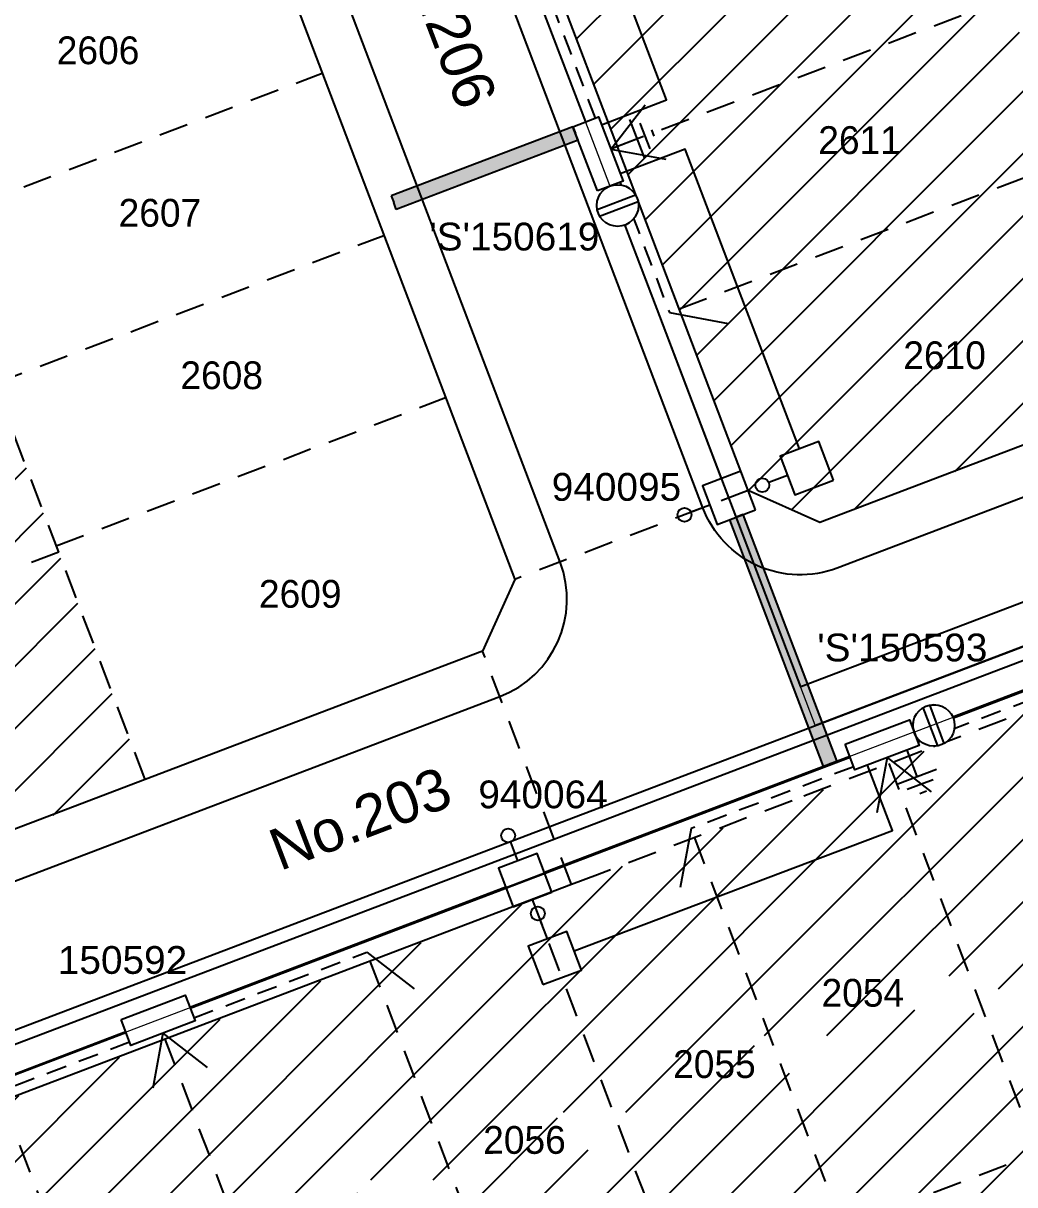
# Model space of a CAD drawing. Header units: metres. Extents: x 303798 to 304438, y 6274082 to 6274908.
# Drawn here: x 304140.5 to 304211.9, y 6274351.7 to 6274435.4 of the extents above; entities that cross this region are included whole.
import ezdxf
from ezdxf.enums import TextEntityAlignment as Align

# ---------------------------------------------------------------- set-up
doc = ezdxf.new("R2010")
doc.units = ezdxf.units.M
doc.header["$LTSCALE"] = 0.7
doc.linetypes.add('Cable Exist OH', pattern=[1, 1, 0])
doc.linetypes.add('Dash', pattern=[5, 3, -2])
doc.layers.get('0').update_dxf_attribs({"color": 6})
for name, color, linetype in [('_User Miscellaneous11', 7, 'Continuous'), ('_User Miscellaneous4', 7, 'Continuous'), ('_User Miscellaneous7', 150, 'Continuous'), ('_User Miscellaneous8', 7, 'Continuous'), ('Cadastre Developer_SP_NEW', 4, 'Continuous'), ('Cadastre Roads_SP_NEW', 8, 'Continuous'), ('Duct_SP_NEW', 2, 'Continuous'), ('Equip_LV_NEW', 5, 'Continuous'), ('Mains_HV_NEW_V17', 2, 'Continuous'), ('Mains_LV_NEW_R6', 2, 'Continuous'), ('Mains_LV_NEW_T84', 2, 'Continuous'), ('Services_SP_NEW_UG', 2, 'Continuous'), ('SupportsUG_SP_LV_NEW', 2, 'Continuous'), ('SupportsUG_SP_LV_SL_NEW', 2, 'Continuous'), ('Trench_SP_NEW', 2, 'Continuous')]:
    doc.layers.add(name, color=color, linetype=linetype)
doc.layers.add('_User Miscellaneous5', color=7, linetype='Continuous', lineweight=35)
doc.layers.add('_User Notes', color=7, linetype='Continuous', plot=False)
doc.styles.add('ARIAL', font='arial.ttf', dxfattribs={"height": 2})
doc.styles.add('Dot', font='dotfont.shx', dxfattribs={"height": 2})
doc.styles.add('POLE_LABEL', font='arial.ttf')
doc.styles.add('SL_LABEL', font='arial.ttf')
doc.styles.get("Standard").update_dxf_attribs({"font": 'arial.ttf'})
doc.styles.add('style1', font='iso3098b.shx')
doc.linetypes.add('Cable New UG', pattern='A,8,-1,["x",style1,S=3.5,R=0,X=0.35,Y=-1],-3.5', length=12.5)
doc.linetypes.add('Cable Z', pattern='A,8,-1,["Z",Standard,S=2.5,R=0,X=0.35,Y=-1.25],-3.5', length=12.5)
doc.linetypes.add('IE Trench HV', pattern='A,8,-2,["/",style1,S=2.5,R=0,X=0.1,Y=-1],-4.5', length=14.5)

# ---------------------------------------------------------------- blocks, each defined once
blk = doc.blocks.new('*U49')
at = {"lineweight": -3}
blk.add_lwpolyline([(-2.475, 2.49), (2.475, 2.49), (2.475, 0.51), (-2.475, 0.51)], close=True, dxfattribs=at)
for tag, flags, p in [('STREET_CODE', 9, (1.5, 3.5)), ('OWNED_BY', 9, (1.5, 3.3)), ('OPERATED_BY', 9, (1.5, 3.1)), ('STATE', 9, (1.5, 2.7)), ('SUPPORT_TYPE', 9, (1.5, 2.5)), ('MAINTAINED_BY', 9, (1.5, 2.9)), ('SUBURB', 9, (1.5, 1.7)), ('USAGE', 9, (1.5, 2.3)), ('LEGEND', 9, (1.5, 2.1)), ('PARENT', 9, (1.5, 1.9)), ('Z', 1, (1.5, 0.9)), ('STREETNAME', 9, (1.5, 1.5)), ('LOCATION', 9, (1.5, 1.3)), ('NOTES', 9, (1.5, 1.1))]:
    blk.add_attdef(tag, text='', height=0.2, dxfattribs=dict(flags=flags)).set_placement(p, align=Align.MIDDLE_LEFT)
at = {"layer": '_User Miscellaneous4', "style": 'ARIAL', "flags": 8}
blk.add_attdef('ASSET_NUM', text='', height=2, dxfattribs=at).set_placement((2, 5.5), align=Align.MIDDLE_LEFT)
blk = doc.blocks.new('A$C1B2C29DD')
at = {"layer": 'Services_SP_NEW_UG', "color": 2, "flags": 128}
for points in [[(0, 0), (-2.1, 3.444)], [(0, 0), (2.1, 3.444)]]:
    blk.add_lwpolyline(points, dxfattribs=at)
blk = doc.blocks.new('*U169')
at = {"layer": 'Services_SP_NEW_UG', "color": 2, "flags": 128}
blk.add_lwpolyline([(-15.798, -0.75), (-18.044, 2.934)], dxfattribs=at)
at = {"layer": 'Services_SP_NEW_UG', "color": 2, "linetype": 'Dash', "ltscale": 0.7, "flags": 128}
blk.add_lwpolyline([(-2.473, -0.75), (-15.798, -0.75)], dxfattribs=at)
blk = doc.blocks.new('*U168')
at = {"layer": 'Services_SP_NEW_UG', "color": 2, "flags": 128}
blk.add_lwpolyline([(-12.498, -0.75), (-14.744, 2.934)], dxfattribs=at)
at = {"layer": 'Services_SP_NEW_UG', "color": 2, "linetype": 'Dash', "ltscale": 0.7, "flags": 128}
blk.add_lwpolyline([(-2.473, -0.75), (-12.498, -0.75)], dxfattribs=at)
blk = doc.blocks.new('*U50')
at = {"layer": '_User Miscellaneous7', "lineweight": -3}
blk.add_lwpolyline([(0, -3.03), (0, -1.58)], dxfattribs=at)
blk.add_lwpolyline([(-1.485, -6), (1.485, -6), (1.485, -3.03), (-1.485, -3.03)], close=True, dxfattribs=at)
blk.add_circle((0, -1.08), 0.5, dxfattribs=at)
at = {"layer": '_User Miscellaneous8', "color": 2, "lineweight": -3}
blk.add_lwpolyline([(-1.485, 0), (1.485, 0), (1.485, 2.97), (-1.485, 2.97)], close=True, dxfattribs=at)
at = {"style": 'POLE_LABEL', "flags": 9}
blk.add_attdef('STRUCTURE_PLANT_NUMBER', text='', height=0.2, dxfattribs=at).set_placement((1.641, 1.727), align=Align.MIDDLE_LEFT)
for tag, flags, p in [('STREET_CODE', 9, (1.641, 1.485)), ('OWNED_BY', 9, (1.641, 1.085)), ('OPERATED_BY', 9, (1.641, 0.885)), ('COLUMN_TYPE', 9, (1.641, 1.285)), ('STATE', 9, (1.641, 0.485)), ('USAGE', 9, (1.641, 0.285)), ('MAINTAINED_BY', 9, (1.641, 0.685)), ('LEGEND', 9, (1.641, 0.085)), ('SUBURB', 9, (1.641, -0.315)), ('STREETNAME', 9, (1.641, -0.515)), ('PARENT', 9, (1.641, -0.115)), ('LOCATION', 9, (1.641, -0.715)), ('NOTES', 9, (1.641, -0.915)), ('Z', 1, (1.641, -1.315)), ('LABEL_ALIGNMENT', 9, (1.641, -1.115))]:
    blk.add_attdef(tag, text='', height=0.2, dxfattribs=dict(flags=flags)).set_placement(p, align=Align.MIDDLE_LEFT)
at = {"layer": '_User Miscellaneous5', "style": 'ARIAL', "flags": 8}
blk.add_attdef('ASSET_NUM', text='', height=2, dxfattribs=at).set_placement((2, 3.485), align=Align.MIDDLE_LEFT)
blk = doc.blocks.new('*U51')
at = {"layer": '_User Miscellaneous8', "color": 2}
blk.add_line((0, 0), (0, 1.45), dxfattribs=at)
blk.add_circle((0, 1.95), 0.5, dxfattribs=at)
for tag, p, flags in [('Z', (0, 0), 1), ('OPERATED_BY', (0, -9.607), 9)]:
    blk.add_attdef(tag, p, '', height=0.2, dxfattribs=dict(flags=flags))
at = {"style": 'SL_LABEL', "flags": 9}
blk.add_attdef('STREET_CODE', text='', height=0.2, dxfattribs=at).set_placement((0, -0.2), align=Align.MIDDLE_LEFT)
at = {"flags": 9}
for tag, p in [('CONSTRUCTED_VOLTAGE', (0, -0.4)), ('CONTROL_TYPE', (0, -0.6)), ('LANTERN_PURPOSE', (0, -0.8)), ('OPERATING_VOLTAGE', (0, -1.4)), ('ORIENTATION', (0, -1.6)), ('LANTERN_TYPE', (0, -1)), ('NO_PHASES', (0, -1.2)), ('OWNED_BY', (0, -1.8)), ('STATE', (0, -2)), ('CEXIST', (0, -2.4)), ('CNEW', (0, -2.6)), ('USAGE', (0, -2.2)), ('CNUMBER', (0, -2.8)), ('CREMOVE', (0, -3)), ('CREPLACE', (0, -3.2)), ('LKINGHEIGHT', (0, -3.4)), ('LBRACKET', (0, -3.6)), ('LBRACKETVOCAB', (0, -3.8)), ('LCATEGORY', (0, -4)), ('LCHARGE1', (0, -4.2)), ('LCHARGE1PERCENT', (0, -4.4)), ('LCHARGE2', (0, -4.6)), ('LCHARGE2PERCENT', (0, -4.8)), ('LCHARGE3', (0, -5)), ('LCHARGE3PERCENT', (0, -5.2)), ('LEXIST', (0, -5.4)), ('LLAMP', (0, -5.6)), ('LLAMPVOCAB', (0, -5.8)), ('LMAST', (0, -6)), ('LMASTVOCAB', (0, -6.2)), ('LNEW', (0, -6.4)), ('LANTNUMBER', (0, -6.6)), ('LOUTREACH', (0, -7)), ('LOUTREACHVOCAB', (0, -7.2)), ('LRATECODE', (0, -7.4)), ('LREMOVE', (0, -7.6)), ('LREPLACE', (0, -7.8)), ('LTYPE', (0, -8)), ('LTYPEVOCAB', (0, -8.2)), ('LEGEND', (0, -8.4)), ('SUBURB', (0, -8.6)), ('STREETNAME', (0, -8.8)), ('LOCATION', (0, -9)), ('NOTES', (0, -9.2)), ('MAINTAINED_BY', (0, -9.863))]:
    blk.add_attdef(tag, text='', height=0.2, dxfattribs=at).set_placement(p, align=Align.MIDDLE_LEFT)
at = {"layer": '_User Notes', "style": 'SL_LABEL', "flags": 8}
blk.add_attdef('ASSET_NUM', text='', height=2.5, dxfattribs=at).set_placement((2, 2), align=Align.MIDDLE_LEFT)
at = {"layer": '_User Notes', "flags": 8}
blk.add_attdef('LNUMBER', text='', height=2.5, dxfattribs=at).set_placement((1.2, -2.8), align=Align.MIDDLE_LEFT)
blk = doc.blocks.new('*U146')
at = {"layer": 'Services_SP_NEW_UG', "color": 2, "flags": 128}
blk.add_lwpolyline([(-14.998, -0.75), (-17.244, 2.934)], dxfattribs=at)
at = {"layer": 'Services_SP_NEW_UG', "color": 2, "linetype": 'Dash', "ltscale": 0.7, "flags": 128}
blk.add_lwpolyline([(-2.473, -0.75), (-14.998, -0.75)], dxfattribs=at)
blk = doc.blocks.new('*U145')
at = {"layer": 'Services_SP_NEW_UG', "color": 2, "flags": 128}
blk.add_lwpolyline([(-14.998, -0.75), (-17.244, 2.934)], dxfattribs=at)
at = {"layer": 'Services_SP_NEW_UG', "color": 2, "linetype": 'Dash', "ltscale": 0.7, "flags": 128}
blk.add_lwpolyline([(-2.473, -0.75), (-14.998, -0.75)], dxfattribs=at)
blk = doc.blocks.new('*U170')
at = {"layer": 'Services_SP_NEW_UG', "color": 2, "flags": 128}
blk.add_lwpolyline([(-12.5, -0.75), (-14.747, 2.934)], dxfattribs=at)
at = {"layer": 'Services_SP_NEW_UG', "color": 2, "linetype": 'Dash', "ltscale": 0.7, "flags": 128}
blk.add_lwpolyline([(-2.473, -0.75), (-12.5, -0.75)], dxfattribs=at)
blk = doc.blocks.new('*U171')
at = {"layer": 'Services_SP_NEW_UG', "color": 2, "flags": 128}
blk.add_lwpolyline([(12.457, -0.75), (14.704, 2.934)], dxfattribs=at)
at = {"layer": 'Services_SP_NEW_UG', "color": 2, "linetype": 'Dash', "ltscale": 0.7, "flags": 128}
blk.add_lwpolyline([(2.473, -0.75), (12.457, -0.75)], dxfattribs=at)
blk = doc.blocks.new('*U100')
blk.add_wipeout([(-1.056, -0.443), (-1.18, -0.584), (-1.286, -0.739), (-1.371, -0.906), (-1.435, -1.083), (-1.476, -1.266), (-1.493, -1.453), (-1.487, -1.64), (-1.458, -1.826), (-1.406, -2.006), (-1.331, -2.178), (-1.236, -2.339), (-1.121, -2.488), (-0.988, -2.62), (-0.84, -2.735), (-0.679, -2.831), (-0.506, -2.906), (-0.326, -2.958), (-0.141, -2.987), (0.047, -2.993), (0.233, -2.976), (0.416, -2.935), (0.593, -2.871), (0.76, -2.786), (0.915, -2.681), (1.056, -2.557), (1.18, -2.416), (1.286, -2.261), (1.371, -2.094), (1.435, -1.917), (1.476, -1.734), (1.493, -1.547), (1.487, -1.36), (1.458, -1.174), (1.406, -0.994), (1.331, -0.822), (1.236, -0.661), (1.121, -0.512), (0.988, -0.38), (0.84, -0.265), (0.679, -0.169), (0.506, -0.094), (0.326, -0.042), (0.141, -0.013), (-0.047, -0.007), (-0.233, -0.024), (-0.416, -0.065), (-0.593, -0.129), (-0.76, -0.214), (-0.915, -0.319)])
for p, q in [((-1.479, -1.25), (1.479, -1.25)), ((-1.479, -1.75), (1.479, -1.75))]:
    blk.add_line(p, q)
blk.add_circle((0, -1.5), 1.5)
for tag, flags, p in [('ACTUAL_STATUS', 9, (1.5, 0)), ('OPERATING_VOLTAGE', 9, (1.5, -0.6)), ('ORIENTATION', 9, (1.5, -0.8)), ('CONSTRUCTED_VOLTAGE', 9, (1.5, -0.2)), ('NO_PHASES', 9, (1.5, -0.4)), ('STATE', 9, (1.5, -1)), ('SWITCH_TYPE', 9, (1.5, -1.2)), ('USAGE', 9, (1.5, -1.4)), ('NOTES', 9, (1.5, -1.6)), ('TYPE', 9, (1.5, -2.6)), ('OWNED_BY', 9, (1.5, -1.8)), ('OPERATED_BY', 9, (1.5, -2)), ('MAINTAINED_BY', 9, (1.5, -2.2)), ('NUMBER_OF_PHASES', 9, (1.5, -2.4)), ('Z', 1, (1.5, -2.8))]:
    blk.add_attdef(tag, text='', height=0.2, dxfattribs=dict(flags=flags)).set_placement(p, align=Align.MIDDLE_LEFT)
blk = doc.blocks.new('Earth')
for p, q in [((0, -2.044), (0, 0)), ((-1.5, -2.044), (1.5, -2.044)), ((-1, -2.644), (1, -2.644)), ((-0.25, -3.244), (0.25, -3.244))]:
    blk.add_line(p, q)

msp = doc.modelspace()

# ---------------------------------------------------------------- hatches: boundary and pattern name
at = {"layer": '_User Miscellaneous11'}
h = msp.add_hatch(dxfattribs=at)
h.set_pattern_fill('ANSI31', color=3)
h.paths.add_polyline_path([(304173.998, 6274535.284), (304149.697, 6274526.039), (304147.381, 6274520.879), (304192.717, 6274401.711), (304197.877, 6274399.395), (304222.178, 6274408.64)])
h.paths.add_polyline_path([(304156.204, 6274514.408), (304162.304, 6274514.408), (304162.304, 6274517.108), (304156.204, 6274517.108)], flags=24)
h.paths.add_polyline_path([(304169.804, 6274519.958), (304175.864, 6274519.958), (304175.864, 6274522.658), (304169.804, 6274522.658)], flags=24)
h.paths.add_polyline_path([(304173.199, 6274486.508), (304179.279, 6274486.508), (304179.279, 6274489.208), (304173.199, 6274489.208)], flags=24)
h.paths.add_polyline_path([(304168.754, 6274498.208), (304174.854, 6274498.208), (304174.854, 6274500.908), (304168.754, 6274500.908)], flags=24)
h.paths.add_polyline_path([(304182.867, 6274463.236), (304188.967, 6274463.236), (304188.967, 6274465.936), (304182.867, 6274465.936)], flags=24)
h.paths.add_polyline_path([(304177.652, 6274474.808), (304183.732, 6274474.808), (304183.732, 6274477.508), (304177.652, 6274477.508)], flags=24)
h.paths.add_polyline_path([(304192.5, 6274437.113), (304198.6, 6274437.113), (304198.6, 6274439.813), (304192.5, 6274439.813)], flags=24)
h.paths.add_polyline_path([(304187.404, 6274449.108), (304193.424, 6274449.108), (304193.424, 6274451.808), (304187.404, 6274451.808)], flags=24)
h.paths.add_polyline_path([(304203.532, 6274410.099), (304209.632, 6274410.099), (304209.632, 6274412.799), (304203.532, 6274412.799)], flags=24)
h.paths.add_polyline_path([(304197.409, 6274425.592), (304202.909, 6274425.592), (304202.909, 6274428.292), (304197.409, 6274428.292)], flags=24)
h = msp.add_hatch(dxfattribs=at)
h.set_pattern_fill('ANSI31', color=3)
h.set_pattern_definition([(45, (-0.0158, -0.2443), (-2.2450640303, 2.2450640303), [])])
edge = h.paths.add_edge_path()
edge.add_line((303912.664, 6274333.713), (303908.744, 6274326.184))
edge.add_line((303908.744, 6274326.184), (303902.001, 6274324.058))
edge.add_line((303902.001, 6274324.058), (303873.59, 6274338.848))
edge.add_line((303873.59, 6274338.848), (303896.175, 6274382.233))
edge.add_line((303896.175, 6274382.233), (303922.731, 6274406.603))
edge.add_line((303922.731, 6274406.603), (303946.225, 6274419.195))
edge.add_line((303946.225, 6274419.195), (304110.895, 6274481.802))
edge.add_line((304110.895, 6274481.802), (304149.276, 6274380.852))
edge.add_line((304149.276, 6274380.852), (304125.907, 6274371.968))
edge.add_line((304125.907, 6274371.968), (304119.457, 6274374.864))
edge.add_line((304119.457, 6274374.864), (304093.514, 6274443.099))
edge.add_line((304093.514, 6274443.099), (303992.408, 6274404.659))
edge.add_arc((304045.715, 6274264.45), 150, 110.81667, 152.5)
h.paths.add_polyline_path([(304129.029, 6274382.011), (304135.709, 6274382.011), (304135.709, 6274384.711), (304129.029, 6274384.711)], flags=24)
h.paths.add_polyline_path([(304123.729, 6274397.111), (304130.429, 6274397.111), (304130.429, 6274399.811), (304123.729, 6274399.811)], flags=24)
h.paths.add_polyline_path([(304119.843, 6274408.752), (304126.453, 6274408.752), (304126.453, 6274411.422), (304119.843, 6274411.422)], flags=24)
h.paths.add_polyline_path([(304115.131, 6274420.484), (304121.821, 6274420.484), (304121.821, 6274423.154), (304115.131, 6274423.154)], flags=24)
h.paths.add_polyline_path([(304111.939, 6274432.681), (304118.039, 6274432.681), (304118.039, 6274435.381), (304111.939, 6274435.381)], flags=24)
h.paths.add_polyline_path([(304106.247, 6274443.852), (304112.937, 6274443.852), (304112.937, 6274446.522), (304106.247, 6274446.522)], flags=24)
h.paths.add_polyline_path([(304101.132, 6274454.865), (304107.232, 6274454.865), (304107.232, 6274457.565), (304101.132, 6274457.565)], flags=24)
h.paths.add_polyline_path([(304094.859, 6274466.503), (304100.919, 6274466.503), (304100.919, 6274469.203), (304094.859, 6274469.203)], flags=24)
h.paths.add_polyline_path([(304075.085, 6274451.551), (304081.185, 6274451.551), (304081.185, 6274454.251), (304075.085, 6274454.251)], flags=24)
h.paths.add_polyline_path([(304064.433, 6274447.314), (304070.513, 6274447.314), (304070.513, 6274450.014), (304064.433, 6274450.014)], flags=24)
h.paths.add_polyline_path([(304055.086, 6274443.76), (304061.166, 6274443.76), (304061.166, 6274446.46), (304055.086, 6274446.46)], flags=24)
h.paths.add_polyline_path([(304044.204, 6274439.867), (304050.304, 6274439.867), (304050.304, 6274442.567), (304044.204, 6274442.567)], flags=24)
h.paths.add_polyline_path([(304032.026, 6274435.06), (304038.046, 6274435.06), (304038.046, 6274437.76), (304032.026, 6274437.76)], flags=24)
h.paths.add_polyline_path([(304018.579, 6274430.16), (304024.679, 6274430.16), (304024.679, 6274432.86), (304018.579, 6274432.86)], flags=24)
h.paths.add_polyline_path([(304006.752, 6274425.717), (304012.252, 6274425.717), (304012.252, 6274428.417), (304006.752, 6274428.417)], flags=24)
h.paths.add_polyline_path([(303994.374, 6274420.844), (304000.474, 6274420.844), (304000.474, 6274423.544), (303994.374, 6274423.544)], flags=24)
h.paths.add_polyline_path([(303980.758, 6274415.158), (303987.448, 6274415.158), (303987.448, 6274417.828), (303980.758, 6274417.828)], flags=24)
h.paths.add_polyline_path([(303966.737, 6274410.188), (303973.387, 6274410.188), (303973.387, 6274412.858), (303966.737, 6274412.858)], flags=24)
h.paths.add_polyline_path([(303952.38, 6274402.393), (303959.08, 6274402.393), (303959.08, 6274405.093), (303952.38, 6274405.093)], flags=24)
h.paths.add_polyline_path([(303938.193, 6274393.624), (303944.863, 6274393.624), (303944.863, 6274396.294), (303938.193, 6274396.294)], flags=24)
h.paths.add_polyline_path([(303926.474, 6274384.033), (303933.154, 6274384.033), (303933.154, 6274386.733), (303926.474, 6274386.733)], flags=24)
h.paths.add_polyline_path([(303914.909, 6274374.119), (303921.609, 6274374.119), (303921.609, 6274376.819), (303914.909, 6274376.819)], flags=24)
h.paths.add_polyline_path([(303904.736, 6274362.295), (303911.346, 6274362.295), (303911.346, 6274364.965), (303904.736, 6274364.965)], flags=24)
h.paths.add_polyline_path([(303884.107, 6274347.154), (303890.207, 6274347.154), (303890.207, 6274349.854), (303884.107, 6274349.854)], flags=24)
h.paths.add_polyline_path([(303899.583, 6274338.669), (303906.273, 6274338.669), (303906.273, 6274341.339), (303899.583, 6274341.339)], flags=24)
h = msp.add_hatch(color=256, dxfattribs=at)
h.dxf.hatch_style = 1
h.paths.add_polyline_path([(304180.457, 6274426.936), (304180.087, 6274427.908), (304166.993, 6274422.926), (304167.363, 6274421.954)])
h = msp.add_hatch(dxfattribs=at)
h.set_pattern_fill('ANSI31', color=3)
h.paths.add_polyline_path([(304149.543, 6274344.022), (304156.243, 6274344.022), (304156.243, 6274346.722), (304149.543, 6274346.722)], flags=16)
h.paths.add_polyline_path([(304135.449, 6274338.564), (304141.549, 6274338.564), (304141.549, 6274341.264), (304135.449, 6274341.264)], flags=16)
h.paths.add_polyline_path([(304121.971, 6274333.36), (304128.671, 6274333.36), (304128.671, 6274336.06), (304121.971, 6274336.06)], flags=16)
h.paths.add_polyline_path([(304106.782, 6274328.03), (304113.402, 6274328.03), (304113.402, 6274330.73), (304106.782, 6274330.73)], flags=16)
h.paths.add_polyline_path([(304093.459, 6274322.699), (304100.159, 6274322.699), (304100.159, 6274325.399), (304093.459, 6274325.399)], flags=16)
h.paths.add_polyline_path([(304079.438, 6274317.368), (304086.118, 6274317.368), (304086.118, 6274320.068), (304079.438, 6274320.068)], flags=16)
h.paths.add_polyline_path([(304066.96, 6274312.131), (304073.64, 6274312.131), (304073.64, 6274314.831), (304066.96, 6274314.831)], flags=16)
h.paths.add_polyline_path([(304054.764, 6274308.106), (304061.464, 6274308.106), (304061.464, 6274310.806), (304054.764, 6274310.806)], flags=16)
h.paths.add_polyline_path([(304043.026, 6274303.59), (304049.686, 6274303.59), (304049.686, 6274306.29), (304043.026, 6274306.29)], flags=16)
h.paths.add_polyline_path([(304029.985, 6274298.735), (304036.685, 6274298.735), (304036.685, 6274301.435), (304029.985, 6274301.435)], flags=16)
h.paths.add_polyline_path([(304005.335, 6274287.526), (304012.025, 6274287.526), (304012.025, 6274290.196), (304005.335, 6274290.196)], flags=16)
h.paths.add_polyline_path([(304017.588, 6274276.631), (304023.688, 6274276.631), (304023.688, 6274279.331), (304017.588, 6274279.331)], flags=16)
h.paths.add_polyline_path([(304028.681, 6274270.864), (304035.371, 6274270.864), (304035.371, 6274273.534), (304028.681, 6274273.534)], flags=16)
h.paths.add_polyline_path([(304039.768, 6274265.092), (304046.378, 6274265.092), (304046.378, 6274267.762), (304039.768, 6274267.762)], flags=16)
h.paths.add_polyline_path([(304054.299, 6274258.337), (304060.999, 6274258.337), (304060.999, 6274261.037), (304054.299, 6274261.037)], flags=16)
h.paths.add_polyline_path([(304064.144, 6274281.604), (304070.824, 6274281.604), (304070.824, 6274284.304), (304064.144, 6274284.304)], flags=16)
h.paths.add_polyline_path([(304082.487, 6274288.141), (304089.157, 6274288.141), (304089.157, 6274290.811), (304082.487, 6274290.811)], flags=16)
h.paths.add_polyline_path([(304095.663, 6274292.898), (304102.363, 6274292.898), (304102.363, 6274295.598), (304095.663, 6274295.598)], flags=16)
h.paths.add_polyline_path([(304106.652, 6274296.554), (304113.302, 6274296.554), (304113.302, 6274299.224), (304106.652, 6274299.224)], flags=16)
h.paths.add_polyline_path([(304117.063, 6274301.058), (304123.753, 6274301.058), (304123.753, 6274303.728), (304117.063, 6274303.728)], flags=16)
h.paths.add_polyline_path([(304129.994, 6274306.596), (304136.694, 6274306.596), (304136.694, 6274309.296), (304129.994, 6274309.296)], flags=16)
h.paths.add_polyline_path([(304145.576, 6274312.444), (304151.676, 6274312.444), (304151.676, 6274315.144), (304145.576, 6274315.144)], flags=16)
h.paths.add_polyline_path([(304159.597, 6274317.775), (304166.297, 6274317.775), (304166.297, 6274320.475), (304159.597, 6274320.475)], flags=16)
h.paths.add_polyline_path([(304173.618, 6274323.106), (304180.238, 6274323.106), (304180.238, 6274325.806), (304173.618, 6274325.806)], flags=16)
h.paths.add_polyline_path([(304187.638, 6274328.436), (304194.338, 6274328.436), (304194.338, 6274331.136), (304187.638, 6274331.136)], flags=16)
h.paths.add_polyline_path([(304201.659, 6274333.767), (304208.339, 6274333.767), (304208.339, 6274336.467), (304201.659, 6274336.467)], flags=16)
h.paths.add_polyline_path([(304222.17, 6274346.576), (304228.85, 6274346.576), (304228.85, 6274349.276), (304222.17, 6274349.276)], flags=16)
h.paths.add_polyline_path([(304231.187, 6274332.337), (304237.887, 6274332.337), (304237.887, 6274335.037), (304231.187, 6274335.037)], flags=16)
h.paths.add_polyline_path([(304236.517, 6274318.316), (304243.177, 6274318.316), (304243.177, 6274321.016), (304236.517, 6274321.016)], flags=16)
h.paths.add_polyline_path([(304241.848, 6274304.295), (304248.548, 6274304.295), (304248.548, 6274306.995), (304241.848, 6274306.995)], flags=16)
h.paths.add_polyline_path([(304248.067, 6274287.312), (304254.757, 6274287.312), (304254.757, 6274289.982), (304248.067, 6274289.982)], flags=16)
h.paths.add_polyline_path([(304237.495, 6274272.862), (304243.595, 6274272.862), (304243.595, 6274275.562), (304237.495, 6274275.562)], flags=16)
h.paths.add_polyline_path([(304230.393, 6274259.386), (304237.083, 6274259.386), (304237.083, 6274262.056), (304230.393, 6274262.056)], flags=16)
h.paths.add_polyline_path([(304223.659, 6274246.459), (304230.269, 6274246.459), (304230.269, 6274249.129), (304223.659, 6274249.129)], flags=16)
h.paths.add_polyline_path([(304216.724, 6274233.151), (304223.424, 6274233.151), (304223.424, 6274235.851), (304216.724, 6274235.851)], flags=16)
h.paths.add_polyline_path([(304209.794, 6274219.848), (304216.474, 6274219.848), (304216.474, 6274222.548), (304209.794, 6274222.548)], flags=16)
h.paths.add_polyline_path([(304202.869, 6274206.55), (304209.539, 6274206.55), (304209.539, 6274209.22), (304202.869, 6274209.22)], flags=16)
h.paths.add_polyline_path([(304195.934, 6274193.242), (304202.634, 6274193.242), (304202.634, 6274195.942), (304195.934, 6274195.942)], flags=16)
h.paths.add_polyline_path([(304189.009, 6274179.943), (304195.659, 6274179.943), (304195.659, 6274182.613), (304189.009, 6274182.613)], flags=16)
h.paths.add_polyline_path([(304173.544, 6274161.631), (304180.234, 6274161.631), (304180.234, 6274164.301), (304173.544, 6274164.301)], flags=16)
h.paths.add_polyline_path([(304186.476, 6274154.888), (304192.556, 6274154.888), (304192.556, 6274157.588), (304186.476, 6274157.588)], flags=16)
h.paths.add_polyline_path([(304197.602, 6274149.472), (304204.252, 6274149.472), (304204.252, 6274152.142), (304197.602, 6274152.142)], flags=16)
h.paths.add_polyline_path([(304211.188, 6274143.356), (304217.758, 6274143.356), (304217.758, 6274146.026), (304211.188, 6274146.026)], flags=16)
edge = h.paths.add_edge_path()
edge.add_line((304251.949, 6274400.631), (304153.803, 6274363.316))
edge.add_line((304153.803, 6274363.316), (304026.525, 6274314.925))
edge.add_arc((304045.715, 6274264.45), 54, 110.81667, 152.5)
edge.add_line((303997.817, 6274289.385), (303993.897, 6274281.856))
edge.add_line((303993.897, 6274281.856), (303996.024, 6274275.112))
edge.add_line((303996.024, 6274275.112), (304056.136, 6274243.868))
edge.add_line((304056.136, 6274243.868), (304061.531, 6274245.57))
edge.add_line((304061.531, 6274245.57), (304066.652, 6274255.429))
edge.add_arc((304101.246, 6274237.42), 39, 110.81667, 152.5, ccw=False)
edge.add_line((304087.386, 6274273.875), (304221.862, 6274325.002))
edge.add_line((304221.862, 6274325.002), (304234.047, 6274292.952))
edge.add_line((304234.047, 6274292.952), (304164.232, 6274158.907))
edge.add_line((304164.232, 6274158.907), (304165.693, 6274153.115))
edge.add_line((304165.693, 6274153.115), (304210.701, 6274129.063))
edge.add_line((304210.701, 6274129.063), (304217.445, 6274131.187))
edge.add_line((304217.445, 6274131.187), (304228.993, 6274153.36))
edge.add_line((304228.993, 6274153.36), (304202.387, 6274167.22))
edge.add_line((304202.387, 6274167.22), (304266.872, 6274291.032))
edge.add_line((304266.872, 6274291.032), (304239.242, 6274363.705))
edge.add_line((304239.242, 6274363.705), (304267.284, 6274374.366))
edge.add_line((304267.284, 6274374.366), (304258.399, 6274397.734))
edge.add_line((304258.399, 6274397.734), (304251.949, 6274400.631))
h.paths.add_polyline_path([(304164.6, 6274349.36), (304170.7, 6274349.36), (304170.7, 6274352.06), (304164.6, 6274352.06)], flags=16)
h.paths.add_polyline_path([(304178.982, 6274354.24), (304184.482, 6274354.24), (304184.482, 6274356.94), (304178.982, 6274356.94)], flags=16)
h.paths.add_polyline_path([(304204.718, 6274364.068), (304210.738, 6274364.068), (304210.738, 6274366.768), (304204.718, 6274366.768)], flags=16)
h.paths.add_polyline_path([(304214.649, 6274367.843), (304220.749, 6274367.843), (304220.749, 6274370.543), (304214.649, 6274370.543)], flags=16)
h.paths.add_polyline_path([(304193.173, 6274359.756), (304199.273, 6274359.756), (304199.273, 6274362.456), (304193.173, 6274362.456)], flags=16)
h.paths.add_polyline_path([(304250.826, 6274381.617), (304256.926, 6274381.617), (304256.926, 6274384.317), (304250.826, 6274384.317)], flags=16)
h.paths.add_polyline_path([(304237.416, 6274376.168), (304243.496, 6274376.168), (304243.496, 6274378.868), (304237.416, 6274378.868)], flags=16)
h.paths.add_polyline_path([(304226.098, 6274371.754), (304232.178, 6274371.754), (304232.178, 6274374.454), (304226.098, 6274374.454)], flags=16)
h.paths.add_polyline_path([(304111.708, 6274318.456), (304139.562, 6274318.456), (304139.562, 6274329.314), (304111.708, 6274329.314)], flags=24)
h = msp.add_hatch(color=256, dxfattribs=at)
h.dxf.hatch_style = 1
h.paths.add_polyline_path([(304192.329, 6274399.975), (304191.357, 6274399.605), (304198.118, 6274381.832), (304199.09, 6274382.202)])

# ---------------------------------------------------------------- linework, layer by layer
at = {"layer": 'Cadastre Developer_SP_NEW', "color": 8, "linetype": 'Dash'}
for p, q in [((304211.333, 6274437.146), (304183.294, 6274426.479)), ((304133.986, 6274421.095), (304162.026, 6274431.762)), ((304187.739, 6274414.796), (304215.778, 6274425.463)), ((304138.431, 6274409.412), (304166.47, 6274420.079)), ((304142.875, 6274397.728), (304170.915, 6274408.396)), ((304143.053, 6274397.261), (304115.014, 6274386.594)), ((304213.543, 6274353.998), (304202.876, 6274382.038)), ((304199.523, 6274348.665), (304188.856, 6274376.704)), ((304187.84, 6274344.22), (304177.173, 6274372.259)), ((304176.157, 6274339.775), (304165.49, 6274367.815)), ((304161.39, 6274334.157), (304150.723, 6274362.197)), ((304149.707, 6274329.712), (304139.039, 6274357.752))]:
    msp.add_line(p, q, dxfattribs=at)
at = {"layer": 'Cadastre Developer_SP_NEW', "color": 8, "linetype": 'Continuous'}
msp.add_lwpolyline([(304192.717, 6274401.711), (304187.739, 6274414.796), (304183.294, 6274426.479), (304178.849, 6274438.162), (304174.405, 6274449.845), (304169.071, 6274463.865), (304164.626, 6274475.548), (304160.182, 6274487.231), (304155.737, 6274498.914), (304147.381, 6274520.879)], dxfattribs=at)
at = {"layer": 'Cadastre Developer_SP_NEW', "color": 8, "linetype": 'Continuous', "flags": 128}
for points in [[(304130.557, 6274514.478), (304175.893, 6274395.311)], [(304149.276, 6274380.905), (304124.975, 6274371.66), (304119.814, 6274373.976), (304115.014, 6274386.594), (304110.569, 6274398.277), (304106.658, 6274408.558), (304102.391, 6274419.774), (304097.057, 6274433.794), (304093.502, 6274443.14), (304088.828, 6274441.362), (304074.809, 6274436.029), (304063.126, 6274431.584), (304051.442, 6274427.139), (304037.423, 6274421.806), (304028.076, 6274418.25), (304014.057, 6274412.916), (304002.373, 6274408.472), (303992.404, 6274404.679)], [(304222.178, 6274408.64), (304197.877, 6274399.395), (304192.717, 6274401.711)], [(304175.893, 6274395.311), (304173.577, 6274390.15), (304149.276, 6274380.905)]]:
    msp.add_lwpolyline(points, dxfattribs=at)
at = {"layer": 'Cadastre Developer_SP_NEW', "color": 8, "linetype": 'Dash'}
for points in [[(304149.276, 6274380.905), (304110.874, 6274481.847)], [(304192.717, 6274401.711), (304175.893, 6274395.311)], [(304272.89, 6274359.712), (304267.285, 6274374.444), (304258.04, 6274398.744), (304252.88, 6274401.061), (304240.262, 6274396.261), (304228.579, 6274391.816), (304214.559, 6274386.482), (304205.212, 6274382.927), (304195.866, 6274379.371), (304181.846, 6274374.037), (304179.977, 6274373.326), (304173.577, 6274390.15)]]:
    msp.add_lwpolyline(points, dxfattribs=at)
at = {"layer": 'Cadastre Developer_SP_NEW', "color": 8, "linetype": 'Continuous'}
msp.add_lwpolyline([(304179.977, 6274373.326), (304150.723, 6274362.197), (304139.039, 6274357.752), (304123.431, 6274351.814), (304109.411, 6274346.48), (304097.728, 6274342.036), (304083.708, 6274336.702), (304072.025, 6274332.257), (304058.005, 6274326.924), (304046.322, 6274322.479), (304034.639, 6274318.034), (304026.539, 6274314.953, 0.029396), (304020.752, 6274312.352, 0.153683), (303997.836, 6274289.406), (303993.457, 6274280.989)], format="xyb", dxfattribs=at)
at = {"layer": 'Cadastre Developer_SP_NEW', "color": 8, "linetype": 'Dash', "flags": 128}
msp.add_lwpolyline([(304199.523, 6274348.665), (304213.543, 6274353.998)], dxfattribs=at)
at = {"layer": 'Cadastre Roads_SP_NEW', "linetype": 'Continuous'}
msp.add_lwpolyline([(304189.445, 6274400.466), (304184.467, 6274413.552), (304180.023, 6274425.235), (304175.578, 6274436.918), (304171.133, 6274448.601), (304165.8, 6274462.621), (304161.355, 6274474.304), (304156.91, 6274485.987), (304152.466, 6274497.67), (304144.11, 6274519.634, -0.414214), (304148.453, 6274529.311), (304161.071, 6274534.111), (304172.754, 6274538.556), (304184.437, 6274543), (304197.054, 6274547.801, -0.414214), (304206.731, 6274543.458)], format="xyb", dxfattribs=at)
msp.add_lwpolyline([(304179.164, 6274396.555), (304133.829, 6274515.723)], dxfattribs=at)
at = {"layer": 'Cadastre Roads_SP_NEW'}
for points in [[(304098.698, 6274419.639), (304116.543, 6274372.732, 0.414214), (304126.219, 6274368.389), (304174.821, 6274386.878, 0.414212), (304179.164, 6274396.555, 0.414212)], [(304251.051, 6274417.116, -0.141569), (304247.724, 6274414.613), (304223.423, 6274405.368), (304199.122, 6274396.123, -0.414214), (304189.445, 6274400.466), (304189.445, 6274400.466)], [(304255.785, 6274404.674, 0.141569), (304251.635, 6274404.332), (304239.017, 6274399.532), (304227.334, 6274395.087), (304213.314, 6274389.754), (304203.968, 6274386.198), (304194.622, 6274382.642), (304180.602, 6274377.308), (304025.294, 6274318.224, 0.029396), (304019.132, 6274315.455, 0.153683), (303994.731, 6274291.022), (303990.352, 6274282.605, 0.414214), (303993.543, 6274272.49), (304054.521, 6274240.763, 0.414214), (304064.636, 6274243.955), (304069.783, 6274253.848, -0.097956), (304078.393, 6274264.604, -0.060994), (304085.617, 6274269.323, -0.023282), (304088.647, 6274270.641)]]:
    msp.add_lwpolyline(points, format="xyb", dxfattribs=at)
at = {"layer": 'Duct_SP_NEW'}
for p, q in [((304180.087, 6274427.908), (304166.993, 6274422.926)), ((304180.087, 6274427.908), (304180.272, 6274427.422)), ((304180.457, 6274426.936), (304167.363, 6274421.954)), ((304180.457, 6274426.936), (304180.272, 6274427.422)), ((304166.993, 6274422.926), (304167.178, 6274422.44)), ((304167.363, 6274421.954), (304167.178, 6274422.44)), ((304192.329, 6274399.975), (304191.843, 6274399.79)), ((304192.329, 6274399.975), (304199.09, 6274382.202)), ((304191.357, 6274399.605), (304191.843, 6274399.79)), ((304191.357, 6274399.605), (304198.118, 6274381.832)), ((304198.118, 6274381.832), (304198.604, 6274382.017)), ((304199.09, 6274382.202), (304198.604, 6274382.017))]:
    msp.add_line(p, q, dxfattribs=at)
at = {"layer": 'Mains_LV_NEW_R6', "color": 2, "linetype": 'Cable Z'}
for points in [[(304182.15, 6274428.053), (304186.833, 6274429.834), (304183.055, 6274439.762), (304179.139, 6274450.058)], [(304196.394, 6274404.699), (304191.945, 6274416.396), (304188.181, 6274426.288), (304183.498, 6274424.507)], [(304180.166, 6274368.567), (304203.101, 6274377.226), (304201.309, 6274381.938)]]:
    msp.add_lwpolyline(points, dxfattribs=at)
at = {"layer": 'Mains_LV_NEW_T84', "linetype": 'Cable New UG'}
for points in [[(304181.012, 6274428.259), (304177.447, 6274437.629), (304173.003, 6274449.312), (304167.669, 6274463.332), (304167.033, 6274465.002), (304169.837, 6274466.069), (304166.693, 6274474.335), (304164.813, 6274473.621)], [(304242.794, 6274367.688), (304243.505, 6274365.818), (304247.137, 6274367.198), (304241.775, 6274381.301), (304232.047, 6274377.602), (304224.245, 6274398.122), (304196.491, 6274387.57), (304186.337, 6274414.263), (304182.772, 6274423.633)], [(304227.847, 6274361.95), (304228.57, 6274360.085), (304224.948, 6274358.681), (304219.496, 6274372.75), (304229.201, 6274376.51), (304222.35, 6274394.192), (304124.629, 6274357.039), (304114.477, 6274383.742)], [(304204.677, 6274384.263), (304220.761, 6274390.378), (304225.398, 6274378.254), (304215.615, 6274374.463), (304223.234, 6274354.8), (304233.396, 6274358.738), (304231.589, 6274363.4)], [(304152.517, 6274364.442), (304200.046, 6274382.517)], [(304099.52, 6274344.288), (304147.89, 6274362.683)]]:
    msp.add_lwpolyline(points, dxfattribs=at)
at = {"layer": 'Trench_SP_NEW', "linetype": 'IE Trench HV', "flags": 128}
for points in [[(304181.012, 6274428.259), (304177.447, 6274437.629), (304173.531, 6274447.924)], [(304190.787, 6274402.566), (304186.337, 6274414.263), (304182.772, 6274423.633)], [(304226.636, 6274392.682), (304204.656, 6274384.32)], [(304200.03, 6274382.56), (304178.028, 6274374.189)], [(304175.252, 6274373.133), (304152.503, 6274364.479)], [(304147.876, 6274362.719), (304138.506, 6274359.154), (304124.286, 6274353.744)]]:
    msp.add_lwpolyline(points, dxfattribs=at)

# ---------------------------------------------------------------- block references
at = {"layer": 'Equip_LV_NEW', "linetype": 'Cable Exist OH', "lineweight": 0, "rotation": 110.8166666868763}
msp.add_blockref('Earth', (304182.817, 6274426.298), dxfattribs=at)
at = {"layer": 'Services_SP_NEW_UG'}
for name, p, rotation in [('*U170', (304183.294, 6274426.479), 290.816666666374), ('*U171', (304183.305, 6274426.437), 290.8166666652049), ('*U146', (304202.894, 6274381.996), 200.8166666665078), ('*U169', (304150.741, 6274362.155), 200.8166666665078)]:
    msp.add_blockref(name, p, dxfattribs=dict(at, rotation=rotation))
at = {"layer": 'Services_SP_NEW_UG', "xscale": -1, "rotation": 200.8166666658116}
for name, p in [('*U145', (304202.89, 6274381.994)), ('*U168', (304150.737, 6274362.153))]:
    msp.add_blockref(name, p, dxfattribs=at)
at = {"layer": 'SupportsUG_SP_LV_NEW'}
for p, rotation in [((304182.817, 6274426.298), 290.8166666680955), ((304202.711, 6274382.472), 200.8166666782896), ((304150.557, 6274362.631), 200.8166666782896)]:
    msp.add_blockref('A$C1B2C29DD', p, dxfattribs=dict(at, rotation=rotation))
ref = msp.add_blockref('*U49', (304150.739, 6274362.154), dxfattribs=dict(at, rotation=20.81666667828957))
ref.add_attrib('ASSET_NUM_001', '150592', (304142.983, 6274366.901), dxfattribs={"layer": '_User Miscellaneous4', "height": 2, "style": 'ARIAL'})
at = {"layer": 'SupportsUG_SP_LV_SL_NEW', "ltscale": 0.5}
ref = msp.add_blockref('*U50', (304192.717, 6274401.711), dxfattribs=dict(at, rotation=110.8289040969366))
ref.add_attrib('ASSET_NUM_001', '940095', (304178.56, 6274400.969), dxfattribs={"layer": '_User Miscellaneous5', "height": 2, "style": 'ARIAL'})
for p, rotation in [((304189.941, 6274400.655), 110.8289040969366), ((304176.118, 6274375.035), 20.81666665539732)]:
    msp.add_blockref('*U51', p, dxfattribs=dict(at, rotation=rotation))
ref = msp.add_blockref('*U50', (304177.173, 6274372.259), dxfattribs=dict(at, rotation=20.81666665539732))
ref.add_attrib('ASSET_NUM_001', '940064', (304173.272, 6274378.825), dxfattribs={"layer": '_User Miscellaneous5', "height": 2, "style": 'ARIAL'})

# ---------------------------------------------------------------- texts
at = {"layer": 'Cadastre Developer_SP_NEW', "color": 8, "style": 'Dot'}
for s, p in [('2606', (304142.909, 6274432.408)), ('2611', (304197.759, 6274425.942)), ('2607', (304147.364, 6274420.708)), ('2610', (304203.882, 6274410.449)), ('2608', (304151.814, 6274409.008)), ('2609', (304157.47, 6274393.266))]:
    msp.add_text(s, height=2, dxfattribs=at).set_placement(p)
for s, p in [('2054', (304197.994, 6274364.536)), ('2055', (304187.304, 6274359.4)), ('2056', (304173.622, 6274353.94))]:
    msp.add_text(s, height=2, rotation=0.01194, dxfattribs=at).set_placement(p)
at = {"layer": 'Cadastre Roads_SP_NEW', "color": 3, "style": 'ARIAL'}
for s, rotation, p in [('No.206', 290.83111, (304167.082, 6274441.581)), ('No.203', 20.81667, (304158.978, 6274374.29))]:
    msp.add_text(s, height=3, rotation=rotation, dxfattribs=at).set_placement(p)

# ---------------------------------------------------------------- next in the draw order: block references
at = {"layer": 'Equip_LV_NEW', "linetype": 'Cable Exist OH', "lineweight": 0, "rotation": 110.6536918908593}
msp.add_blockref('*U100', (304204.677, 6274384.263), dxfattribs=at)

# ---------------------------------------------------------------- next in the draw order: linework, layer by layer
at = {"layer": 'Mains_HV_NEW_V17', "color": 2, "linetype": 'Cable New UG', "lineweight": 0, "flags": 128}
for points in [[(304254.868, 6274380.818), (304246.296, 6274403.365), (304197.537, 6274384.821), (304145.758, 6274520.926), (304148.548, 6274527.142), (304199.159, 6274546.445), (304199.159, 6274546.445), (304221.486, 6274554.955), (304221.486, 6274554.955), (304298.321, 6274584.186, 0.055506), (304319.538, 6274595.101, -0.105641), (304336.081, 6274601.622, -0.143827), (304343.103, 6274600.771, -0.182392), (304352.023, 6274592.169), (304367.73, 6274598.379, -0.099616), (304359.75, 6274619.215, -0.13188), (304360.319, 6274625.177, -0.125932), (304365.006, 6274631.913, 0.001835), (304367.212, 6274633.826, 0.201131), (304386.91, 6274674.804), (304387.405, 6274685.431), (304391.588, 6274775.406), (304376.507, 6274776.086), (304377.306, 6274793.248, 0.306457), (304369.607, 6274806.274, 0.078577), (304354.17, 6274810.803, -0.091856), (304334.126, 6274817.262), (304256.025, 6274859.439), (304245.132, 6274839.278)], [(304138.727, 6274256.523), (304126.999, 6274287.371), (304110.249, 6274280.999), (304098.566, 6274276.554), (304087.942, 6274272.512, 0.084439), (304077.104, 6274266.133, 0.097956), (304068.009, 6274254.771), (304062.575, 6274244.327), (304055.995, 6274242.251), (304042.137, 6274249.461), (304032.379, 6274254.538), (304020.403, 6274260.769), (304007.984, 6274267.231), (303993.915, 6274274.551), (303991.839, 6274281.131), (303996.505, 6274290.098, -0.153683), (304020.058, 6274313.682, -0.029396), (304026.005, 6274316.355), (304034.106, 6274319.436), (304045.789, 6274323.881), (304057.472, 6274328.326), (304071.492, 6274333.659), (304083.175, 6274338.104), (304097.195, 6274343.438), (304108.878, 6274347.882), (304122.897, 6274353.216), (304138.506, 6274359.154), (304150.189, 6274363.599), (304218.722, 6274389.671), (304226.227, 6274369.929)]]:
    msp.add_lwpolyline(points, format="xyb", dxfattribs=at)

# ---------------------------------------------------------------- next in the draw order: block references
at = {"layer": 'Equip_LV_NEW', "linetype": 'Cable Exist OH', "lineweight": 0, "rotation": 20.81666668470326}
msp.add_blockref('Earth', (304204.157, 6274383.021), dxfattribs=at)
at = {"layer": 'SupportsUG_SP_LV_NEW'}
ref = msp.add_blockref('*U49', (304202.892, 6274381.995), dxfattribs=dict(at, rotation=20.81666667828957))
ref.add_attrib('ASSET_NUM_001', "'S'150593", (304197.686, 6274389.405), dxfattribs={"layer": '_User Miscellaneous4', "height": 2, "style": 'ARIAL'})

# ---------------------------------------------------------------- next in the draw order: block references
at = {"layer": 'Equip_LV_NEW', "linetype": 'Cable Exist OH', "lineweight": 0, "rotation": 20.82262999871945}
msp.add_blockref('*U100', (304182.771, 6274423.633), dxfattribs=at)

# ---------------------------------------------------------------- next in the draw order: block references
at = {"layer": 'SupportsUG_SP_LV_NEW'}
ref = msp.add_blockref('*U49', (304183.294, 6274426.479), dxfattribs=dict(at, rotation=110.8166666680955))
ref.add_attrib('ASSET_NUM_001', "'S'150619", (304169.741, 6274418.994), dxfattribs={"layer": '_User Miscellaneous4', "height": 2, "style": 'ARIAL'})

doc.saveas('drawing.dxf')
